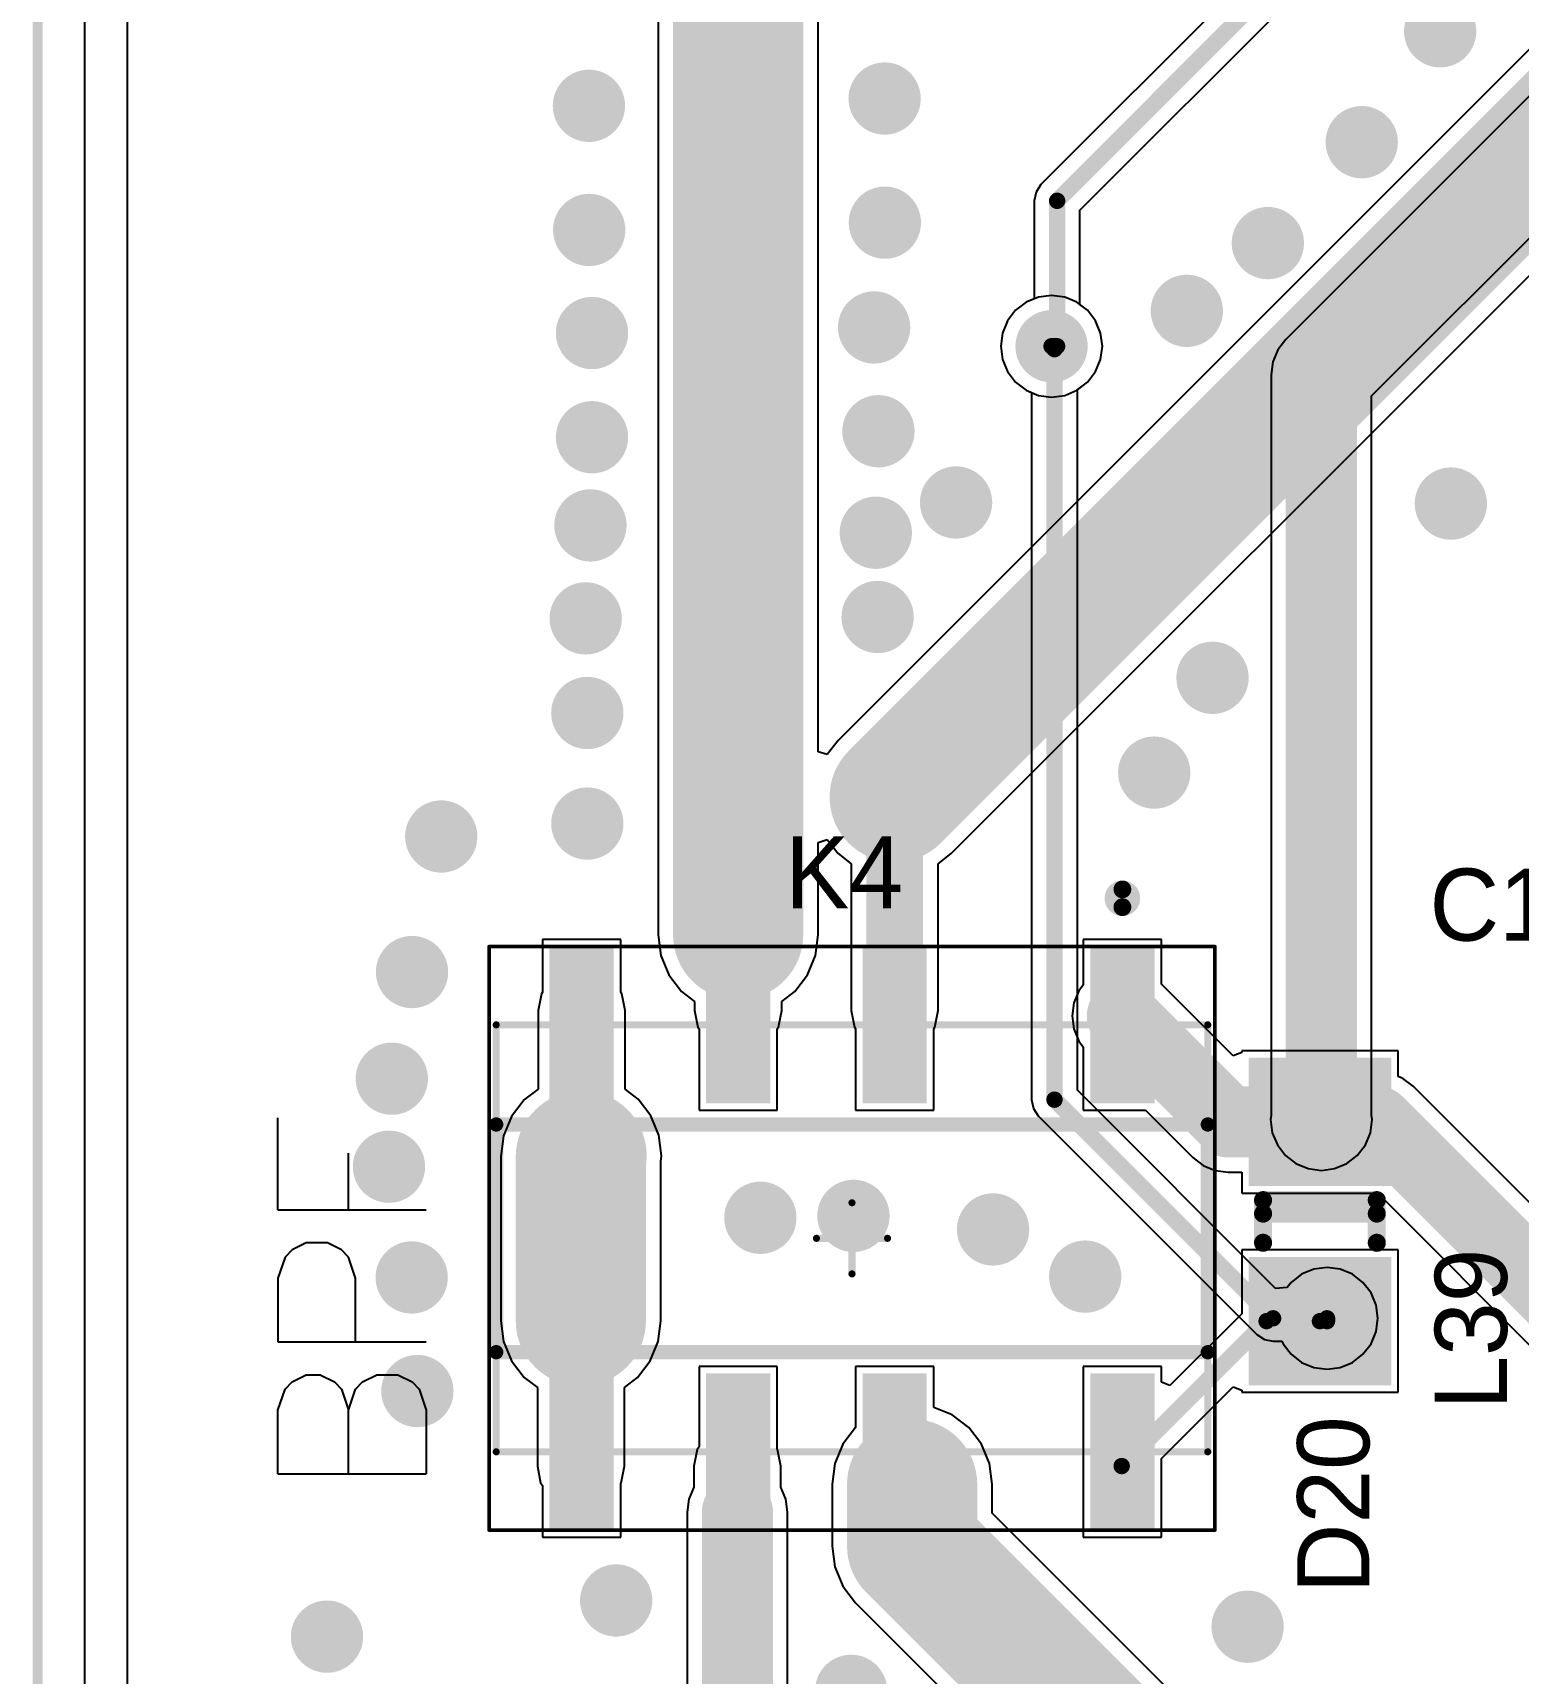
# Model space of a CAD drawing. Header units: millimetres. Extents: x 0 to 7.36, y -3.03 to 0.
# Drawn here: x -0.003 to 0.819, y -2.455 to -1.548 of the extents above; entities that cross this region are included whole.
import ezdxf

# ---------------------------------------------------------------- set-up
doc = ezdxf.new("R2010")
doc.units = ezdxf.units.MM
doc.header["$MEASUREMENT"] = 0
for name, color, linetype in [('BottomLayer', 5, 'Continuous'), ('KeepOutLayer', 6, 'Continuous'), ('Mechanical13', 56, 'Continuous'), ('Mechanical15', 56, 'Continuous'), ('MultiLayer', 9, 'Continuous'), ('TopLayer', 1, 'Continuous'), ('TopOverlay', 2, 'Continuous'), ('TopPaste', 8, 'Continuous'), ('TopSolder', 216, 'Continuous'), ('ViaHoleLayer', 16, 'Continuous')]:
    doc.layers.add(name, color=color, linetype=linetype)

# ---------------------------------------------------------------- blocks, each defined once
blk = doc.blocks.new('TECO_SMT_8_V_18')
at = {"layer": 'Mechanical13', "const_width": 0.00394}
for points in [[(0.11811, 0.19685), (-0.11811, 0.19685)], [(-0.11811, -0.19685), (-0.11811, 0.19685)], [(0.11811, -0.19685), (0.11811, 0.19685)], [(0.11811, -0.19685), (-0.11811, -0.19685)]]:
    blk.add_lwpolyline(points, dxfattribs=at)
at = {"layer": 'Mechanical13', "const_width": 0.00197}
for points in [[(-0.11909, 0.19685, 1), (-0.11713, 0.19685, 1)], [(-0.11909, 0.19685, 1), (-0.11713, 0.19685, 1)], [(0.11713, 0.19685, 1), (0.11909, 0.19685, 1)], [(0.11713, 0.19685, 1), (0.11909, 0.19685, 1)], [(-0.11909, -0.19685, 1), (-0.11713, -0.19685, 1)], [(-0.11909, -0.19685, 1), (-0.11713, -0.19685, 1)], [(0.11713, -0.19685, 1), (0.11909, -0.19685, 1)], [(0.11713, -0.19685, 1), (0.11909, -0.19685, 1)]]:
    blk.add_lwpolyline(points, format="xyb", close=True, dxfattribs=at)
at = {"layer": 'Mechanical15'}
for points, const_width in [([(0.16142, 0.20079), (-0.16142, 0.20079)], 0.00197), ([(-0.16142, -0.20079), (-0.16142, 0.20079)], 0.00197), ([(0.16142, -0.20079), (0.16142, 0.20079)], 0.00197), ([(0, -0.01969), (0, 0.01969)], 0.00394), ([(0.01969, 0), (-0.01969, 0)], 0.00394), ([(0.16142, -0.20079), (-0.16142, -0.20079)], 0.00197)]:
    blk.add_lwpolyline(points, dxfattribs=dict(at, const_width=const_width))
for points, const_width in [([(-0.16191, 0.20079, 1), (-0.16093, 0.20079, 1)], 0.000984), ([(-0.16191, 0.20079, 1), (-0.16093, 0.20079, 1)], 0.000984), ([(0.16093, 0.20079, 1), (0.16191, 0.20079, 1)], 0.000984), ([(0.16093, 0.20079, 1), (0.16191, 0.20079, 1)], 0.000984), ([(-0.00098, 0.01969, 1), (0.00098, 0.01969, 1)], 0.00197), ([(-0.02067, 0, 1), (-0.0187, 0, 1)], 0.00197), ([(0.0187, 0, 1), (0.02067, 0, 1)], 0.00197), ([(-0.00098, -0.01969, 1), (0.00098, -0.01969, 1)], 0.00197), ([(-0.16191, -0.20079, 1), (-0.16093, -0.20079, 1)], 0.000984), ([(-0.16191, -0.20079, 1), (-0.16093, -0.20079, 1)], 0.000984), ([(0.16093, -0.20079, 1), (0.16191, -0.20079, 1)], 0.000984), ([(0.16093, -0.20079, 1), (0.16191, -0.20079, 1)], 0.000984)]:
    blk.add_lwpolyline(points, format="xyb", close=True, dxfattribs=dict(at, const_width=const_width))
at = {"layer": 'TopLayer'}
for points in [[(-0.07874, 0.16339), (-0.15748, 0.16339), (-0.07874, 0.13583), (-0.15748, 0.13583)], [(0.15748, 0.16339), (0.07874, 0.16339), (0.15748, 0.13583), (0.07874, 0.13583)], [(-0.07874, 0.0374), (-0.15748, 0.0374), (-0.07874, 0.00984), (-0.15748, 0.00984)], [(0.15748, 0.0374), (0.07874, 0.0374), (0.15748, 0.00984), (0.07874, 0.00984)], [(-0.07874, -0.04921), (-0.15748, -0.04921), (-0.07874, -0.07677), (-0.15748, -0.07677)], [(0.15748, -0.04921), (0.07874, -0.04921), (0.15748, -0.07677), (0.07874, -0.07677)], [(-0.07874, -0.13583), (-0.15748, -0.13583), (-0.07874, -0.16339), (-0.15748, -0.16339)], [(0.15748, -0.13583), (0.07874, -0.13583), (0.15748, -0.16339), (0.07874, -0.16339)]]:
    blk.add_solid(points, dxfattribs=at)
at = {"layer": 'TopOverlay', "const_width": 0.00787}
for points in [[(0.06299, 0.19685), (-0.06299, 0.19685)], [(-0.06299, -0.19685), (-0.06299, 0.19685)], [(0.06299, -0.19685), (0.06299, 0.19685)], [(0.06299, -0.19685), (-0.06299, -0.19685)]]:
    blk.add_lwpolyline(points, dxfattribs=at)
at = {"layer": 'TopOverlay'}
for points, const_width in [([(-0.06496, 0.19685, 1), (-0.06102, 0.19685, 1)], 0.00394), ([(-0.06496, 0.19685, 1), (-0.06102, 0.19685, 1)], 0.00394), ([(0.06102, 0.19685, 1), (0.06496, 0.19685, 1)], 0.00394), ([(0.06102, 0.19685, 1), (0.06496, 0.19685, 1)], 0.00394), ([(-0.18319, 0.14961, 1), (-0.19303, 0.14961, 1)], 0.00984), ([(-0.19549, 0.14961, 1), (-0.19057, 0.14961, 1)], 0.00492), ([(-0.18565, 0.14961, 1), (-0.18073, 0.14961, 1)], 0.00492), ([(-0.06496, -0.19685, 1), (-0.06102, -0.19685, 1)], 0.00394), ([(-0.06496, -0.19685, 1), (-0.06102, -0.19685, 1)], 0.00394), ([(0.06102, -0.19685, 1), (0.06496, -0.19685, 1)], 0.00394), ([(0.06102, -0.19685, 1), (0.06496, -0.19685, 1)], 0.00394)]:
    blk.add_lwpolyline(points, format="xyb", close=True, dxfattribs=dict(at, const_width=const_width))
at = {"layer": 'TopPaste'}
for points in [[(-0.07874, 0.16339), (-0.15748, 0.16339), (-0.07874, 0.13583), (-0.15748, 0.13583)], [(0.15748, 0.16339), (0.07874, 0.16339), (0.15748, 0.13583), (0.07874, 0.13583)], [(-0.07874, 0.0374), (-0.15748, 0.0374), (-0.07874, 0.00984), (-0.15748, 0.00984)], [(0.15748, 0.0374), (0.07874, 0.0374), (0.15748, 0.00984), (0.07874, 0.00984)], [(-0.07874, -0.04921), (-0.15748, -0.04921), (-0.07874, -0.07677), (-0.15748, -0.07677)], [(0.15748, -0.04921), (0.07874, -0.04921), (0.15748, -0.07677), (0.07874, -0.07677)], [(-0.07874, -0.13583), (-0.15748, -0.13583), (-0.07874, -0.16339), (-0.15748, -0.16339)], [(0.15748, -0.13583), (0.07874, -0.13583), (0.15748, -0.16339), (0.07874, -0.16339)]]:
    blk.add_solid(points, dxfattribs=at)
at = {"layer": 'TopSolder'}
for points in [[(-0.07474, 0.16739), (-0.16148, 0.16739), (-0.07474, 0.13183), (-0.16148, 0.13183)], [(0.16148, 0.16739), (0.07474, 0.16739), (0.16148, 0.13183), (0.07474, 0.13183)], [(-0.07474, 0.0414), (-0.16148, 0.0414), (-0.07474, 0.00584), (-0.16148, 0.00584)], [(0.16148, 0.0414), (0.07474, 0.0414), (0.16148, 0.00584), (0.07474, 0.00584)], [(-0.07474, -0.04521), (-0.16148, -0.04521), (-0.07474, -0.08077), (-0.16148, -0.08077)], [(0.16148, -0.04521), (0.07474, -0.04521), (0.16148, -0.08077), (0.07474, -0.08077)], [(-0.07474, -0.13183), (-0.16148, -0.13183), (-0.07474, -0.16739), (-0.16148, -0.16739)], [(0.16148, -0.13183), (0.07474, -0.13183), (0.16148, -0.16739), (0.07474, -0.16739)]]:
    blk.add_solid(points, dxfattribs=at)
blk = doc.blocks.new('1N4148_120')
at = {"layer": 'TopLayer'}
for points in [[(-0.08661, -0.03543), (-0.02362, -0.03543), (-0.08661, 0.03543), (-0.02362, 0.03543)], [(0.02362, -0.03543), (0.08661, -0.03543), (0.02362, 0.03543), (0.08661, 0.03543)]]:
    blk.add_solid(points, dxfattribs=at)
at = {"layer": 'TopOverlay', "const_width": 0.01}
for points in [[(-0.01182, -0.03146), (-0.01182, 0.03146)], [(0.01178, 0.03146), (-0.01178, 0.03146)], [(-0.00437, -0.03146), (-0.00437, 0.03146)], [(0.01178, -0.03146), (-0.01178, -0.03146)]]:
    blk.add_lwpolyline(points, dxfattribs=at)
at = {"layer": 'TopOverlay', "const_width": 0.005}
for points in [[(-0.01431, 0.03146, 1), (-0.00932, 0.03146, 1)], [(-0.01428, 0.03146, 1), (-0.00928, 0.03146, 1)], [(-0.00687, 0.03146, 1), (-0.00187, 0.03146, 1)], [(0.00928, 0.03146, 1), (0.01428, 0.03146, 1)], [(-0.01431, -0.03146, 1), (-0.00932, -0.03146, 1)], [(-0.01428, -0.03146, 1), (-0.00928, -0.03146, 1)], [(-0.00687, -0.03146, 1), (-0.00187, -0.03146, 1)], [(0.00928, -0.03146, 1), (0.01428, -0.03146, 1)]]:
    blk.add_lwpolyline(points, format="xyb", close=True, dxfattribs=at)
at = {"layer": 'TopPaste'}
for points in [[(-0.08661, -0.03543), (-0.02362, -0.03543), (-0.08661, 0.03543), (-0.02362, 0.03543)], [(0.02362, -0.03543), (0.08661, -0.03543), (0.02362, 0.03543), (0.08661, 0.03543)]]:
    blk.add_solid(points, dxfattribs=at)
at = {"layer": 'TopSolder'}
for points in [[(-0.09061, -0.03943), (-0.01962, -0.03943), (-0.09061, 0.03943), (-0.01962, 0.03943)], [(0.01962, -0.03943), (0.09061, -0.03943), (0.01962, 0.03943), (0.09061, 0.03943)]]:
    blk.add_solid(points, dxfattribs=at)

msp = doc.modelspace()

# ---------------------------------------------------------------- linework, layer by layer
at = {"layer": 'BottomLayer'}
for p, q in [((0.04957, -2.98764), (0.04957, -0.01084)), ((1.05157, -1.35634), (0.6905, -1.71741)), ((0.73795, -1.74858), (1.11303, -1.3735)), ((0.54683, -1.69683), (0.54101, -1.70129)), ((0.55361, -1.69402), (0.54683, -1.69683)), ((0.56089, -1.69306), (0.55361, -1.69402)), ((0.56817, -1.69402), (0.56089, -1.69306)), ((0.57495, -1.69683), (0.56817, -1.69402)), ((0.58077, -1.70129), (0.57495, -1.69683)), ((0.54101, -1.70129), (0.53654, -1.70712)), ((0.58524, -1.70712), (0.58077, -1.70129)), ((0.53373, -1.7139), (0.53278, -1.72117)), ((0.53654, -1.70712), (0.53373, -1.7139)), ((0.58805, -1.7139), (0.58524, -1.70712)), ((0.589, -1.72117), (0.58805, -1.7139)), ((0.53278, -1.72117), (0.53373, -1.72845)), ((0.58805, -1.72845), (0.589, -1.72117)), ((0.68608, -1.72316), (0.6833, -1.72987)), ((0.6905, -1.71741), (0.68608, -1.72316)), ((0.53373, -1.72845), (0.53654, -1.73523)), ((0.58524, -1.73523), (0.58805, -1.72845)), ((0.6833, -1.72987), (0.68236, -1.73706)), ((0.53654, -1.73523), (0.54101, -1.74105)), ((0.54101, -1.74105), (0.54683, -1.74552)), ((0.57515, -1.74537), (0.58077, -1.74105)), ((0.58077, -1.74105), (0.58524, -1.73523)), ((0.68236, -1.73706), (0.68236, -2.14655)), ((0.54683, -1.74552), (0.54986, -1.74677)), ((0.54986, -1.74677), (0.54986, -2.13796)), ((0.57515, -2.13273), (0.57515, -1.74537)), ((0.73795, -2.14655), (0.73795, -1.74858)), ((0.54986, -2.13796), (0.55082, -2.1428)), ((0.68482, -2.2424), (0.57515, -2.13273)), ((0.55082, -2.1428), (0.55356, -2.14691)), ((0.55356, -2.14691), (0.67451, -2.26785)), ((0.68236, -2.14655), (0.68204, -2.14896)), ((0.68204, -2.14896), (0.683, -2.15624)), ((0.73731, -2.15624), (0.73827, -2.14896)), ((0.73827, -2.14896), (0.73795, -2.14655)), ((0.683, -2.15624), (0.68581, -2.16302)), ((0.7345, -2.16302), (0.73731, -2.15624)), ((0.68581, -2.16302), (0.69027, -2.16884)), ((0.73003, -2.16884), (0.7345, -2.16302)), ((0.69027, -2.16884), (0.6961, -2.17331)), ((0.6961, -2.17331), (0.70288, -2.17612)), ((0.70288, -2.17612), (0.71015, -2.17708)), ((0.71015, -2.17708), (0.71743, -2.17612)), ((0.71743, -2.17612), (0.72421, -2.17331)), ((0.72421, -2.17331), (0.73003, -2.16884)), ((0.70602, -2.23176), (0.69924, -2.23457)), ((0.7133, -2.2308), (0.70602, -2.23176)), ((0.72057, -2.23176), (0.7133, -2.2308)), ((0.72735, -2.23457), (0.72057, -2.23176)), ((0.69342, -2.23903), (0.69129, -2.2418)), ((0.69924, -2.23457), (0.69342, -2.23903)), ((0.73318, -2.23903), (0.72735, -2.23457)), ((0.73764, -2.24486), (0.73318, -2.23903)), ((0.69129, -2.2418), (0.68482, -2.2424)), ((0.74045, -2.25164), (0.73764, -2.24486)), ((0.74141, -2.25891), (0.74045, -2.25164)), ((0.74045, -2.26619), (0.74141, -2.25891)), ((0.67451, -2.26785), (0.67861, -2.2706)), ((0.73764, -2.27297), (0.74045, -2.26619)), ((0.67861, -2.2706), (0.68345, -2.27156)), ((0.68345, -2.27156), (0.68836, -2.27156)), ((0.68836, -2.27156), (0.68895, -2.27297)), ((0.68895, -2.27297), (0.69342, -2.27879)), ((0.73318, -2.27879), (0.73764, -2.27297)), ((0.69342, -2.27879), (0.69924, -2.28326)), ((0.69924, -2.28326), (0.70602, -2.28607)), ((0.70602, -2.28607), (0.7133, -2.28703)), ((0.7133, -2.28703), (0.72057, -2.28607)), ((0.72057, -2.28607), (0.72735, -2.28326)), ((0.72735, -2.28326), (0.73318, -2.27879))]:
    msp.add_line(p, q, dxfattribs=at)
for points, const_width in [([(0.71015, -1.73706), (1.09338, -1.35384)], 0.03937), ([(0.56089, -1.72117), (0.5625, -1.72279)], 0.00906), ([(0.5625, -2.13796), (0.5625, -1.72279)], 0.00906), ([(0.71015, -2.14896), (0.71015, -1.73706)], 0.03937), ([(0.5625, -2.13796), (0.68345, -2.25891)], 0.00906), ([(0.68345, -2.25891), (0.7133, -2.25891)], 0.00906)]:
    msp.add_lwpolyline(points, dxfattribs=dict(at, const_width=const_width))
for points, const_width in [([(0.76589, -1.54693, 1), (0.78589, -1.54693, 1)], 0.02), ([(0.29493, -1.58817, 1), (0.31493, -1.58817, 1)], 0.02), ([(0.45852, -1.58414, 1), (0.47852, -1.58414, 1)], 0.02), ([(0.72249, -1.60828, 1), (0.74249, -1.60828, 1)], 0.02), ([(0.45866, -1.6528, 1), (0.47866, -1.6528, 1)], 0.02), ([(0.29507, -1.65683, 1), (0.31507, -1.65683, 1)], 0.02), ([(0.67056, -1.6641, 1), (0.69056, -1.6641, 1)], 0.02), ([(0.62573, -1.70159, 1), (0.64573, -1.70159, 1)], 0.02), ([(0.29663, -1.71385, 1), (0.31663, -1.71385, 1)], 0.02), ([(0.4527, -1.71077, 1), (0.4727, -1.71077, 1)], 0.02), ([(0.55089, -1.72117, 1), (0.57089, -1.72117, 1)], 0.02), ([(0.55863, -1.72117, 1), (0.56315, -1.72117, 1)], 0.00453), ([(0.56024, -1.72279, 1), (0.56477, -1.72279, 1)], 0.00453), ([(0.56024, -1.72279, 1), (0.56477, -1.72279, 1)], 0.00453), ([(0.70031, -1.73706, 1), (0.72, -1.73706, 1)], 0.01969), ([(0.70031, -1.73706, 1), (0.72, -1.73706, 1)], 0.01969), ([(0.45511, -1.76818, 1), (0.47511, -1.76818, 1)], 0.02), ([(0.29664, -1.7715, 1), (0.31664, -1.7715, 1)], 0.02), ([(0.49807, -1.80761, 1), (0.51807, -1.80761, 1)], 0.02), ([(0.77182, -1.8082, 1), (0.79182, -1.8082, 1)], 0.02), ([(0.29577, -1.82028, 1), (0.31577, -1.82028, 1)], 0.02), ([(0.45365, -1.82434, 1), (0.47365, -1.82434, 1)], 0.02), ([(0.45464, -1.87094, 1), (0.47464, -1.87094, 1)], 0.02), ([(0.29313, -1.87172, 1), (0.31313, -1.87172, 1)], 0.02), ([(0.63995, -1.90458, 1), (0.65995, -1.90458, 1)], 0.02), ([(0.29403, -1.92404, 1), (0.31403, -1.92404, 1)], 0.02), ([(0.60769, -1.95703, 1), (0.62769, -1.95703, 1)], 0.02), ([(0.29404, -1.98523, 1), (0.31404, -1.98523, 1)], 0.02), ([(0.21322, -1.99237, 1), (0.23322, -1.99237, 1)], 0.02), ([(0.19706, -2.06735, 1), (0.21706, -2.06735, 1)], 0.02), ([(0.18588, -2.12635, 1), (0.20588, -2.12635, 1)], 0.02), ([(0.70015, -2.14896, 1), (0.72015, -2.14896, 1)], 0.02), ([(0.70031, -2.14896, 1), (0.72, -2.14896, 1)], 0.01969), ([(0.56024, -2.13796, 1), (0.56477, -2.13796, 1)], 0.00453), ([(0.56024, -2.13796, 1), (0.56477, -2.13796, 1)], 0.00453), ([(0.18431, -2.17504, 1), (0.20431, -2.17504, 1)], 0.02), ([(0.38978, -2.2033, 1), (0.40978, -2.2033, 1)], 0.02), ([(0.44128, -2.20223, 1), (0.46128, -2.20223, 1)], 0.02), ([(0.51852, -2.20974, 1), (0.53852, -2.20974, 1)], 0.02), ([(0.19687, -2.23631, 1), (0.21687, -2.23631, 1)], 0.02), ([(0.56949, -2.23584, 1), (0.58949, -2.23584, 1)], 0.02), ([(0.7033, -2.25891, 1), (0.7233, -2.25891, 1)], 0.02), ([(0.68119, -2.25891, 1), (0.68571, -2.25891, 1)], 0.00453), ([(0.68119, -2.25891, 1), (0.68571, -2.25891, 1)], 0.00453), ([(0.71103, -2.25891, 1), (0.71556, -2.25891, 1)], 0.00453), ([(0.20002, -2.29914, 1), (0.22002, -2.29914, 1)], 0.02), ([(0.31, -2.415, 1), (0.33, -2.415, 1)], 0.02), ([(0.65936, -2.42952, 1), (0.67936, -2.42952, 1)], 0.02), ([(0.15, -2.435, 1), (0.17, -2.435, 1)], 0.02), ([(0.44, -2.465, 1), (0.46, -2.465, 1)], 0.02)]:
    msp.add_lwpolyline(points, format="xyb", close=True, dxfattribs=dict(at, const_width=const_width))
at = {"layer": 'KeepOutLayer'}
for const_width in [0.00551, 0.005]:
    msp.add_lwpolyline([(0, -3.0315), (0, 0)], dxfattribs=dict(at, const_width=const_width))
at = {"layer": 'MultiLayer', "const_width": 0.02}
for points in [[(0.76589, -1.54693, 1), (0.78589, -1.54693, 1)], [(0.29493, -1.58817, 1), (0.31493, -1.58817, 1)], [(0.45852, -1.58414, 1), (0.47852, -1.58414, 1)], [(0.72249, -1.60828, 1), (0.74249, -1.60828, 1)], [(0.45866, -1.6528, 1), (0.47866, -1.6528, 1)], [(0.29507, -1.65683, 1), (0.31507, -1.65683, 1)], [(0.67056, -1.6641, 1), (0.69056, -1.6641, 1)], [(0.62573, -1.70159, 1), (0.64573, -1.70159, 1)], [(0.29663, -1.71385, 1), (0.31663, -1.71385, 1)], [(0.4527, -1.71077, 1), (0.4727, -1.71077, 1)], [(0.55089, -1.72117, 1), (0.57089, -1.72117, 1)], [(0.45511, -1.76818, 1), (0.47511, -1.76818, 1)], [(0.29664, -1.7715, 1), (0.31664, -1.7715, 1)], [(0.49807, -1.80761, 1), (0.51807, -1.80761, 1)], [(0.77182, -1.8082, 1), (0.79182, -1.8082, 1)], [(0.29577, -1.82028, 1), (0.31577, -1.82028, 1)], [(0.45365, -1.82434, 1), (0.47365, -1.82434, 1)], [(0.45464, -1.87094, 1), (0.47464, -1.87094, 1)], [(0.29313, -1.87172, 1), (0.31313, -1.87172, 1)], [(0.63995, -1.90458, 1), (0.65995, -1.90458, 1)], [(0.29403, -1.92404, 1), (0.31403, -1.92404, 1)], [(0.60769, -1.95703, 1), (0.62769, -1.95703, 1)], [(0.29404, -1.98523, 1), (0.31404, -1.98523, 1)], [(0.21322, -1.99237, 1), (0.23322, -1.99237, 1)], [(0.19706, -2.06735, 1), (0.21706, -2.06735, 1)], [(0.18588, -2.12635, 1), (0.20588, -2.12635, 1)], [(0.70015, -2.14896, 1), (0.72015, -2.14896, 1)], [(0.18431, -2.17504, 1), (0.20431, -2.17504, 1)], [(0.38978, -2.2033, 1), (0.40978, -2.2033, 1)], [(0.44128, -2.20223, 1), (0.46128, -2.20223, 1)], [(0.51852, -2.20974, 1), (0.53852, -2.20974, 1)], [(0.19687, -2.23631, 1), (0.21687, -2.23631, 1)], [(0.56949, -2.23584, 1), (0.58949, -2.23584, 1)], [(0.7033, -2.25891, 1), (0.7233, -2.25891, 1)], [(0.20002, -2.29914, 1), (0.22002, -2.29914, 1)], [(0.31, -2.415, 1), (0.33, -2.415, 1)], [(0.65936, -2.42952, 1), (0.67936, -2.42952, 1)], [(0.15, -2.435, 1), (0.17, -2.435, 1)], [(0.44, -2.465, 1), (0.46, -2.465, 1)]]:
    msp.add_lwpolyline(points, format="xyb", close=True, dxfattribs=at)
at = {"layer": 'TopLayer'}
for p, q in [((0.02598, -3.00551), (0.02598, -0.02598)), ((0.43176, -1.94547), (0.43176, -1.08835)), ((0.3432, -1.09042), (0.3432, -2.04674)), ((0.96721, -1.21958), (0.55502, -1.63178)), ((0.57661, -1.64595), (0.98139, -1.24117)), ((1.00076, -1.38127), (0.44279, -1.93924)), ((0.5054, -2.00186), (1.06005, -1.44722)), ((0.55502, -1.63178), (0.55228, -1.63588)), ((0.55228, -1.63588), (0.55132, -1.64072)), ((0.55132, -1.64072), (0.55132, -1.69497)), ((0.57661, -1.6981), (0.57661, -1.64595)), ((0.54683, -1.69683), (0.54101, -1.70129)), ((0.55132, -1.69497), (0.54683, -1.69683)), ((0.54101, -1.70129), (0.53654, -1.70712)), ((0.58077, -1.70129), (0.57661, -1.6981)), ((0.58524, -1.70712), (0.58077, -1.70129)), ((0.53373, -1.7139), (0.53278, -1.72117)), ((0.53654, -1.70712), (0.53373, -1.7139)), ((0.58805, -1.7139), (0.58524, -1.70712)), ((0.589, -1.72117), (0.58805, -1.7139)), ((0.53278, -1.72117), (0.53373, -1.72845)), ((0.58805, -1.72845), (0.589, -1.72117)), ((0.53373, -1.72845), (0.53654, -1.73523)), ((0.58524, -1.73523), (0.58805, -1.72845)), ((0.53654, -1.73523), (0.54101, -1.74105)), ((0.54101, -1.74105), (0.54683, -1.74552)), ((0.57495, -1.74552), (0.58077, -1.74105)), ((0.58077, -1.74105), (0.58524, -1.73523)), ((0.54683, -1.74552), (0.55361, -1.74833)), ((0.55361, -1.74833), (0.56089, -1.74929)), ((0.56089, -1.74929), (0.56817, -1.74833)), ((0.56817, -1.74833), (0.57495, -1.74552)), ((0.44279, -1.93924), (0.43676, -1.9471)), ((0.43676, -1.9471), (0.43176, -1.94547)), ((0.43176, -1.99563), (0.43676, -1.994)), ((0.43176, -2.04674), (0.43176, -1.99563)), ((0.43676, -1.994), (0.44279, -2.00186)), ((0.44279, -2.00186), (0.45001, -2.0074)), ((0.49818, -2.0074), (0.5054, -2.00186)), ((0.45001, -2.0074), (0.45001, -2.08867)), ((0.49818, -2.08867), (0.49818, -2.0074)), ((0.32252, -2.0493), (0.27921, -2.0493)), ((0.27921, -2.0493), (0.27921, -2.07856)), ((0.32252, -2.07856), (0.32252, -2.0493)), ((0.3432, -2.04674), (0.34471, -2.0582)), ((0.43025, -2.0582), (0.43176, -2.04674)), ((0.62173, -2.0493), (0.57843, -2.0493)), ((0.57843, -2.0493), (0.57843, -2.07457)), ((0.62173, -2.07397), (0.62173, -2.0493)), ((0.34471, -2.0582), (0.34914, -2.06888)), ((0.42582, -2.06888), (0.43025, -2.0582)), ((0.34914, -2.06888), (0.35617, -2.07805)), ((0.41879, -2.07805), (0.42582, -2.06888)), ((0.57601, -2.07773), (0.57323, -2.08443)), ((0.57843, -2.07457), (0.57601, -2.07773)), ((0.66145, -2.11368), (0.62173, -2.07397)), ((0.27861, -2.07946), (0.27678, -2.08867)), ((0.27921, -2.07856), (0.27861, -2.07946)), ((0.32312, -2.07946), (0.32252, -2.07856)), ((0.32495, -2.08867), (0.32312, -2.07946)), ((0.35617, -2.07805), (0.3634, -2.08359)), ((0.3634, -2.08359), (0.3634, -2.08867)), ((0.41157, -2.08359), (0.41879, -2.07805)), ((0.41157, -2.08867), (0.41157, -2.08359)), ((0.57323, -2.08443), (0.57228, -2.09163)), ((0.27678, -2.08867), (0.27678, -2.13214)), ((0.32495, -2.13214), (0.32495, -2.08867)), ((0.3634, -2.08867), (0.36523, -2.09789)), ((0.40973, -2.09789), (0.41157, -2.08867)), ((0.45001, -2.08867), (0.45184, -2.09789)), ((0.49635, -2.09789), (0.49818, -2.08867)), ((0.57228, -2.09163), (0.57323, -2.09882)), ((0.36523, -2.09789), (0.36583, -2.09879)), ((0.36583, -2.09879), (0.36583, -2.14379)), ((0.40913, -2.09878), (0.40973, -2.09789)), ((0.40913, -2.14379), (0.40913, -2.09878)), ((0.45184, -2.09789), (0.45244, -2.09879)), ((0.45244, -2.09879), (0.45244, -2.14379)), ((0.49575, -2.09879), (0.49635, -2.09789)), ((0.49575, -2.14379), (0.49575, -2.09879)), ((0.57323, -2.09882), (0.57601, -2.10553)), ((0.57601, -2.10553), (0.57843, -2.10868)), ((0.57843, -2.10868), (0.57843, -2.14379)), ((0.66607, -2.11177), (0.66145, -2.11368)), ((0.75268, -2.11086), (0.66607, -2.11086)), ((0.66607, -2.11086), (0.66607, -2.11177)), ((0.75268, -2.12513), (0.75268, -2.11086)), ((0.27678, -2.13214), (0.26956, -2.13768)), ((0.33217, -2.13768), (0.32495, -2.13214)), ((0.75517, -2.12616), (0.75268, -2.12513)), ((0.76092, -2.13057), (0.75517, -2.12616)), ((0.8806, -2.25025), (0.76092, -2.13057)), ((0.26916, -2.13807), (0.26213, -2.14724)), ((0.26956, -2.13768), (0.26916, -2.13807)), ((0.33921, -2.14685), (0.33217, -2.13768)), ((0.26213, -2.14724), (0.2577, -2.15792)), ((0.34363, -2.15753), (0.33921, -2.14685)), ((0.36583, -2.14379), (0.40913, -2.14379)), ((0.45244, -2.14379), (0.49575, -2.14379)), ((0.57843, -2.14379), (0.61294, -2.14379)), ((0.61294, -2.14379), (0.63903, -2.16988)), ((0.2577, -2.15792), (0.2562, -2.16938)), ((0.34514, -2.16899), (0.34363, -2.15753)), ((0.2562, -2.16938), (0.2562, -2.26033)), ((0.34475, -2.17198), (0.34514, -2.16899)), ((0.34475, -2.26033), (0.34475, -2.17198)), ((0.63903, -2.16988), (0.64242, -2.17248)), ((0.64242, -2.17248), (0.64479, -2.1743)), ((0.64479, -2.1743), (0.64479, -2.1743)), ((0.64479, -2.1743), (0.64479, -2.1743)), ((0.64479, -2.1743), (0.65149, -2.17708)), ((0.65149, -2.17708), (0.65149, -2.17708)), ((0.65149, -2.17708), (0.65584, -2.17765)), ((0.65584, -2.17765), (0.65869, -2.17803)), ((0.65869, -2.17803), (0.66607, -2.17803)), ((0.66607, -2.17803), (0.66607, -2.1896)), ((0.66607, -2.1896), (0.74133, -2.1896)), ((0.74133, -2.1896), (0.83315, -2.28142)), ((0.75268, -2.22109), (0.66607, -2.22109)), ((0.66607, -2.22109), (0.66607, -2.25637)), ((0.75268, -2.29983), (0.75268, -2.22109)), ((0.66607, -2.25637), (0.62635, -2.29609)), ((0.2562, -2.26033), (0.2577, -2.27179)), ((0.34324, -2.27179), (0.34475, -2.26033)), ((0.2577, -2.27179), (0.26213, -2.28247)), ((0.33882, -2.28247), (0.34324, -2.27179)), ((0.26213, -2.28247), (0.26916, -2.29163)), ((0.33178, -2.29163), (0.33882, -2.28247)), ((0.40913, -2.28552), (0.36583, -2.28552)), ((0.36583, -2.28552), (0.36583, -2.32994)), ((0.40913, -2.33112), (0.40913, -2.28552)), ((0.49575, -2.28552), (0.45244, -2.28552)), ((0.45244, -2.28552), (0.45244, -2.31938)), ((0.49575, -2.30815), (0.49575, -2.28552)), ((0.62173, -2.28552), (0.57843, -2.28552)), ((0.57843, -2.28552), (0.57843, -2.38001)), ((0.62173, -2.29418), (0.62173, -2.28552)), ((0.26916, -2.29163), (0.27639, -2.29718)), ((0.32456, -2.29718), (0.33178, -2.29163)), ((0.62635, -2.29609), (0.62173, -2.29418)), ((0.27639, -2.29718), (0.27639, -2.34064)), ((0.32456, -2.34064), (0.32456, -2.29718)), ((0.62173, -2.33648), (0.66145, -2.29676)), ((0.66145, -2.29676), (0.66607, -2.29867)), ((0.66607, -2.29867), (0.66607, -2.29983)), ((0.66607, -2.29983), (0.75268, -2.29983)), ((0.50589, -2.31234), (0.49575, -2.30815)), ((0.51506, -2.31938), (0.50589, -2.31234)), ((0.45244, -2.31938), (0.4454, -2.32855)), ((0.45244, -2.31938), (0.45244, -2.31938)), ((0.52209, -2.32855), (0.51506, -2.31938)), ((0.36484, -2.33142), (0.363, -2.34064)), ((0.36583, -2.32994), (0.36484, -2.33142)), ((0.40934, -2.33142), (0.40913, -2.33112)), ((0.41117, -2.34064), (0.40934, -2.33142)), ((0.4454, -2.32855), (0.44098, -2.33923)), ((0.52652, -2.33923), (0.52209, -2.32855)), ((0.27639, -2.34064), (0.27822, -2.34986)), ((0.32272, -2.34986), (0.32456, -2.34064)), ((0.363, -2.34064), (0.363, -2.35236)), ((0.41117, -2.35236), (0.41117, -2.34064)), ((0.44098, -2.33923), (0.43947, -2.35069)), ((0.52802, -2.35069), (0.52652, -2.33923)), ((0.62173, -2.38001), (0.62173, -2.33648)), ((0.27822, -2.34986), (0.27921, -2.35134)), ((0.32252, -2.35016), (0.32272, -2.34986)), ((0.32252, -2.38001), (0.32252, -2.35016)), ((0.27921, -2.35134), (0.27921, -2.38001)), ((0.36024, -2.35904), (0.35929, -2.36623)), ((0.363, -2.35236), (0.36024, -2.35904)), ((0.41394, -2.35904), (0.41117, -2.35236)), ((0.41488, -2.36623), (0.41394, -2.35904)), ((0.43947, -2.35069), (0.43947, -2.385)), ((0.52802, -2.36666), (0.52802, -2.35069)), ((0.35929, -2.36623), (0.35929, -2.61386)), ((0.41488, -2.61597), (0.41488, -2.36623)), ((1.02921, -2.86785), (0.52802, -2.36666)), ((0.27921, -2.38001), (0.32252, -2.38001)), ((0.43947, -2.385), (0.44098, -2.39646)), ((0.57843, -2.38001), (0.62173, -2.38001)), ((0.44098, -2.39646), (0.4454, -2.40714)), ((0.4454, -2.40714), (0.45244, -2.41631)), ((0.45244, -2.41631), (0.97956, -2.94343))]:
    msp.add_line(p, q, dxfattribs=at)
for points, const_width in [([(0.38748, -2.04674), (0.38748, -1.08835)], 0.07205), ([(0.56396, -1.64072), (0.97615, -1.22852)], 0.00906), ([(0.47409, -1.97055), (1.04982, -1.39482)], 0.07205), ([(0.56396, -1.72117), (0.56396, -1.64072)], 0.00906), ([(0.56089, -1.72117), (0.56396, -1.72117)], 0.00906), ([(0.47409, -2.08867), (0.47409, -1.97055)], 0.0315), ([(0.38748, -2.08867), (0.38748, -2.04674)], 0.0315), ([(0.30087, -2.16899), (0.30087, -2.08867)], 0.0315), ([(0.60008, -2.09163), (0.65869, -2.15023)], 0.03937), ([(0.60008, -2.09163), (0.60008, -2.08867)], 0.0315), ([(0.65869, -2.15023), (0.74127, -2.15023)], 0.03937), ([(0.71015, -2.15023), (0.71015, -2.14896)], 0.03937), ([(0.74127, -2.15023), (0.86094, -2.26991)], 0.03937), ([(0.30047, -2.16938), (0.30087, -2.16899)], 0.07205), ([(0.30047, -2.26033), (0.30047, -2.16938)], 0.07205), ([(0.30047, -2.34064), (0.30047, -2.26033)], 0.0315), ([(0.59969, -2.34064), (0.67986, -2.26046)], 0.00906), ([(0.67986, -2.26046), (0.7133, -2.26046)], 0.00906), ([(0.67986, -2.26046), (0.70937, -2.26046)], 0.00906), ([(0.7133, -2.26046), (0.7133, -2.25891)], 0.00906), ([(0.48375, -2.385), (0.48375, -2.35069)], 0.07205), ([(0.38709, -2.36623), (0.38709, -2.34064)], 0.0315), ([(0.4737, -2.34064), (0.48375, -2.35069)], 0.0315), ([(0.38709, -2.665), (0.38709, -2.36623)], 0.03937), ([(0.48375, -2.385), (1.01087, -2.91213)], 0.07205)]:
    msp.add_lwpolyline(points, dxfattribs=dict(at, const_width=const_width))
for points, const_width in [([(0.76589, -1.54693, 1), (0.78589, -1.54693, 1)], 0.02), ([(0.29493, -1.58817, 1), (0.31493, -1.58817, 1)], 0.02), ([(0.45852, -1.58414, 1), (0.47852, -1.58414, 1)], 0.02), ([(0.72249, -1.60828, 1), (0.74249, -1.60828, 1)], 0.02), ([(0.45866, -1.6528, 1), (0.47866, -1.6528, 1)], 0.02), ([(0.29507, -1.65683, 1), (0.31507, -1.65683, 1)], 0.02), ([(0.5617, -1.64072, 1), (0.56622, -1.64072, 1)], 0.00453), ([(0.5617, -1.64072, 1), (0.56622, -1.64072, 1)], 0.00453), ([(0.67056, -1.6641, 1), (0.69056, -1.6641, 1)], 0.02), ([(0.62573, -1.70159, 1), (0.64573, -1.70159, 1)], 0.02), ([(0.29663, -1.71385, 1), (0.31663, -1.71385, 1)], 0.02), ([(0.4527, -1.71077, 1), (0.4727, -1.71077, 1)], 0.02), ([(0.55089, -1.72117, 1), (0.57089, -1.72117, 1)], 0.02), ([(0.55863, -1.72117, 1), (0.56315, -1.72117, 1)], 0.00453), ([(0.5617, -1.72117, 1), (0.56622, -1.72117, 1)], 0.00453), ([(0.5617, -1.72117, 1), (0.56622, -1.72117, 1)], 0.00453), ([(0.45511, -1.76818, 1), (0.47511, -1.76818, 1)], 0.02), ([(0.29664, -1.7715, 1), (0.31664, -1.7715, 1)], 0.02), ([(0.49807, -1.80761, 1), (0.51807, -1.80761, 1)], 0.02), ([(0.77182, -1.8082, 1), (0.79182, -1.8082, 1)], 0.02), ([(0.29577, -1.82028, 1), (0.31577, -1.82028, 1)], 0.02), ([(0.45365, -1.82434, 1), (0.47365, -1.82434, 1)], 0.02), ([(0.45464, -1.87094, 1), (0.47464, -1.87094, 1)], 0.02), ([(0.29313, -1.87172, 1), (0.31313, -1.87172, 1)], 0.02), ([(0.63995, -1.90458, 1), (0.65995, -1.90458, 1)], 0.02), ([(0.29403, -1.92404, 1), (0.31403, -1.92404, 1)], 0.02), ([(0.45608, -1.97055, 1), (0.49211, -1.97055, 1)], 0.03602), ([(0.60769, -1.95703, 1), (0.62769, -1.95703, 1)], 0.02), ([(0.46622, -1.97055, 1), (0.48197, -1.97055, 1)], 0.01575), ([(0.29404, -1.98523, 1), (0.31404, -1.98523, 1)], 0.02), ([(0.21322, -1.99237, 1), (0.23322, -1.99237, 1)], 0.02), ([(0.36947, -2.04674, 1), (0.40549, -2.04674, 1)], 0.03602), ([(0.37961, -2.04674, 1), (0.39535, -2.04674, 1)], 0.01575), ([(0.19706, -2.06735, 1), (0.21706, -2.06735, 1)], 0.02), ([(0.29299, -2.08867, 1), (0.30874, -2.08867, 1)], 0.01575), ([(0.37961, -2.08867, 1), (0.39535, -2.08867, 1)], 0.01575), ([(0.46622, -2.08867, 1), (0.48197, -2.08867, 1)], 0.01575), ([(0.59024, -2.09163, 1), (0.60992, -2.09163, 1)], 0.01969), ([(0.5922, -2.08867, 1), (0.60795, -2.08867, 1)], 0.01575), ([(0.5922, -2.09163, 1), (0.60795, -2.09163, 1)], 0.01575), ([(0.18588, -2.12635, 1), (0.20588, -2.12635, 1)], 0.02), ([(0.64884, -2.15023, 1), (0.66853, -2.15023, 1)], 0.01969), ([(0.64884, -2.15023, 1), (0.66853, -2.15023, 1)], 0.01969), ([(0.70015, -2.14896, 1), (0.72015, -2.14896, 1)], 0.02), ([(0.70031, -2.14896, 1), (0.72, -2.14896, 1)], 0.01969), ([(0.70031, -2.15023, 1), (0.72, -2.15023, 1)], 0.01969), ([(0.73143, -2.15023, 1), (0.75111, -2.15023, 1)], 0.01969), ([(0.73143, -2.15023, 1), (0.75111, -2.15023, 1)], 0.01969), ([(0.28246, -2.16938, 1), (0.31848, -2.16938, 1)], 0.03602), ([(0.28246, -2.16938, 1), (0.31848, -2.16938, 1)], 0.03602), ([(0.28285, -2.16899, 1), (0.31888, -2.16899, 1)], 0.03602), ([(0.18431, -2.17504, 1), (0.20431, -2.17504, 1)], 0.02), ([(0.29299, -2.16899, 1), (0.30874, -2.16899, 1)], 0.01575), ([(0.38978, -2.2033, 1), (0.40978, -2.2033, 1)], 0.02), ([(0.44128, -2.20223, 1), (0.46128, -2.20223, 1)], 0.02), ([(0.51852, -2.20974, 1), (0.53852, -2.20974, 1)], 0.02), ([(0.19687, -2.23631, 1), (0.21687, -2.23631, 1)], 0.02), ([(0.56949, -2.23584, 1), (0.58949, -2.23584, 1)], 0.02), ([(0.28246, -2.26033, 1), (0.31848, -2.26033, 1)], 0.03602), ([(0.7033, -2.25891, 1), (0.7233, -2.25891, 1)], 0.02), ([(0.2926, -2.26033, 1), (0.30835, -2.26033, 1)], 0.01575), ([(0.67759, -2.26046, 1), (0.68212, -2.26046, 1)], 0.00453), ([(0.67759, -2.26046, 1), (0.68212, -2.26046, 1)], 0.00453), ([(0.67759, -2.26046, 1), (0.68212, -2.26046, 1)], 0.00453), ([(0.70711, -2.26046, 1), (0.71164, -2.26046, 1)], 0.00453), ([(0.71103, -2.25891, 1), (0.71556, -2.25891, 1)], 0.00453), ([(0.71103, -2.26046, 1), (0.71556, -2.26046, 1)], 0.00453), ([(0.71103, -2.26046, 1), (0.71556, -2.26046, 1)], 0.00453), ([(0.20002, -2.29914, 1), (0.22002, -2.29914, 1)], 0.02), ([(0.46574, -2.35069, 1), (0.50176, -2.35069, 1)], 0.03602), ([(0.2926, -2.34064, 1), (0.30835, -2.34064, 1)], 0.01575), ([(0.37921, -2.34064, 1), (0.39496, -2.34064, 1)], 0.01575), ([(0.46583, -2.34064, 1), (0.48157, -2.34064, 1)], 0.01575), ([(0.47587, -2.35069, 1), (0.49162, -2.35069, 1)], 0.01575), ([(0.59742, -2.34064, 1), (0.60195, -2.34064, 1)], 0.00453), ([(0.37724, -2.36623, 1), (0.39693, -2.36623, 1)], 0.01969), ([(0.46574, -2.385, 1), (0.50176, -2.385, 1)], 0.03602), ([(0.46574, -2.385, 1), (0.50176, -2.385, 1)], 0.03602), ([(0.37921, -2.36623, 1), (0.39496, -2.36623, 1)], 0.01575), ([(0.31, -2.415, 1), (0.33, -2.415, 1)], 0.02), ([(0.65936, -2.42952, 1), (0.67936, -2.42952, 1)], 0.02), ([(0.15, -2.435, 1), (0.17, -2.435, 1)], 0.02), ([(0.44, -2.465, 1), (0.46, -2.465, 1)], 0.02)]:
    msp.add_lwpolyline(points, format="xyb", close=True, dxfattribs=dict(at, const_width=const_width))
at = {"layer": 'TopOverlay'}
for p, q in [((0.13288, -2.19884), (0.13288, -2.14808)), ((0.17193, -2.19884), (0.17193, -2.1676)), ((0.13288, -2.19884), (0.21488, -2.19884)), ((0.14069, -2.2211), (0.13679, -2.225)), ((0.1485, -2.21719), (0.14069, -2.2211)), ((0.16021, -2.21719), (0.1485, -2.21719)), ((0.16802, -2.2211), (0.16021, -2.21719)), ((0.17193, -2.225), (0.16802, -2.2211)), ((0.13679, -2.225), (0.13288, -2.23672)), ((0.17583, -2.23672), (0.17193, -2.225)), ((0.13288, -2.23672), (0.13288, -2.27186)), ((0.17583, -2.27186), (0.17583, -2.23672)), ((0.13288, -2.27186), (0.21488, -2.27186)), ((0.13679, -2.29802), (0.14069, -2.29412)), ((0.14069, -2.29412), (0.1485, -2.29021)), ((0.1485, -2.29021), (0.15631, -2.29021)), ((0.15631, -2.29021), (0.16412, -2.29412)), ((0.16412, -2.29412), (0.16802, -2.29802)), ((0.17583, -2.29802), (0.17974, -2.29412)), ((0.17974, -2.29412), (0.18755, -2.29021)), ((0.18755, -2.29021), (0.19926, -2.29021)), ((0.19926, -2.29021), (0.20707, -2.29412)), ((0.20707, -2.29412), (0.21098, -2.29802)), ((0.13288, -2.30974), (0.13679, -2.29802)), ((0.16802, -2.29802), (0.17193, -2.30974)), ((0.17193, -2.30974), (0.17583, -2.29802)), ((0.21098, -2.29802), (0.21488, -2.30974)), ((0.13288, -2.34488), (0.13288, -2.30974)), ((0.17193, -2.34488), (0.17193, -2.30974)), ((0.21488, -2.30974), (0.21488, -2.34488)), ((0.13288, -2.34488), (0.21488, -2.34488))]:
    msp.add_line(p, q, dxfattribs=at)
at = {"layer": 'ViaHoleLayer', "const_width": 0.00956}
for points in [[(0.77111, -1.54693, 1), (0.78067, -1.54693, 1)], [(0.30015, -1.58817, 1), (0.30971, -1.58817, 1)], [(0.46374, -1.58414, 1), (0.4733, -1.58414, 1)], [(0.72771, -1.60828, 1), (0.73727, -1.60828, 1)], [(0.30029, -1.65683, 1), (0.30986, -1.65683, 1)], [(0.46388, -1.6528, 1), (0.47344, -1.6528, 1)], [(0.67578, -1.6641, 1), (0.68534, -1.6641, 1)], [(0.63095, -1.70159, 1), (0.64051, -1.70159, 1)], [(0.30185, -1.71385, 1), (0.31141, -1.71385, 1)], [(0.45792, -1.71077, 1), (0.46748, -1.71077, 1)], [(0.55611, -1.72117, 1), (0.56567, -1.72117, 1)], [(0.46033, -1.76818, 1), (0.46989, -1.76818, 1)], [(0.30186, -1.7715, 1), (0.31142, -1.7715, 1)], [(0.50329, -1.80761, 1), (0.51286, -1.80761, 1)], [(0.77703, -1.8082, 1), (0.7866, -1.8082, 1)], [(0.30099, -1.82028, 1), (0.31055, -1.82028, 1)], [(0.45887, -1.82434, 1), (0.46843, -1.82434, 1)], [(0.29835, -1.87172, 1), (0.30791, -1.87172, 1)], [(0.45986, -1.87094, 1), (0.46942, -1.87094, 1)], [(0.64517, -1.90458, 1), (0.65473, -1.90458, 1)], [(0.29925, -1.92404, 1), (0.30881, -1.92404, 1)], [(0.6129, -1.95703, 1), (0.62247, -1.95703, 1)], [(0.29926, -1.98523, 1), (0.30882, -1.98523, 1)], [(0.21844, -1.99237, 1), (0.228, -1.99237, 1)], [(0.20227, -2.06735, 1), (0.21184, -2.06735, 1)], [(0.1911, -2.12635, 1), (0.20066, -2.12635, 1)], [(0.70537, -2.14896, 1), (0.71493, -2.14896, 1)], [(0.18953, -2.17504, 1), (0.19909, -2.17504, 1)], [(0.395, -2.2033, 1), (0.40456, -2.2033, 1)], [(0.4465, -2.20223, 1), (0.45606, -2.20223, 1)], [(0.52374, -2.20974, 1), (0.5333, -2.20974, 1)], [(0.20209, -2.23631, 1), (0.21165, -2.23631, 1)], [(0.57471, -2.23584, 1), (0.58427, -2.23584, 1)], [(0.70851, -2.25891, 1), (0.71808, -2.25891, 1)], [(0.20524, -2.29914, 1), (0.2148, -2.29914, 1)], [(0.31522, -2.415, 1), (0.32478, -2.415, 1)], [(0.66458, -2.42952, 1), (0.67414, -2.42952, 1)], [(0.15522, -2.435, 1), (0.16478, -2.435, 1)]]:
    msp.add_lwpolyline(points, format="xyb", close=True, dxfattribs=at)

# ---------------------------------------------------------------- block references
at = {"rotation": 270}
for name, p in [('TECO_SMT_8_V_18', (0.45047, -2.21466)), ('1N4148_120', (0.70937, -2.20535))]:
    msp.add_blockref(name, p, dxfattribs=at)

# ---------------------------------------------------------------- texts
at = {"layer": 'TopOverlay'}
for s, p in [('K4', (0.41346, -2.03212)), ('C100', (0.77, -2.05))]:
    msp.add_text(s, height=0.039894, dxfattribs=at).set_placement(p)
for s, p in [('L39', (0.81283, -2.30937)), ('D20', (0.73668, -2.41098))]:
    msp.add_text(s, height=0.039894, rotation=90, dxfattribs=at).set_placement(p)

doc.saveas('drawing.dxf')
